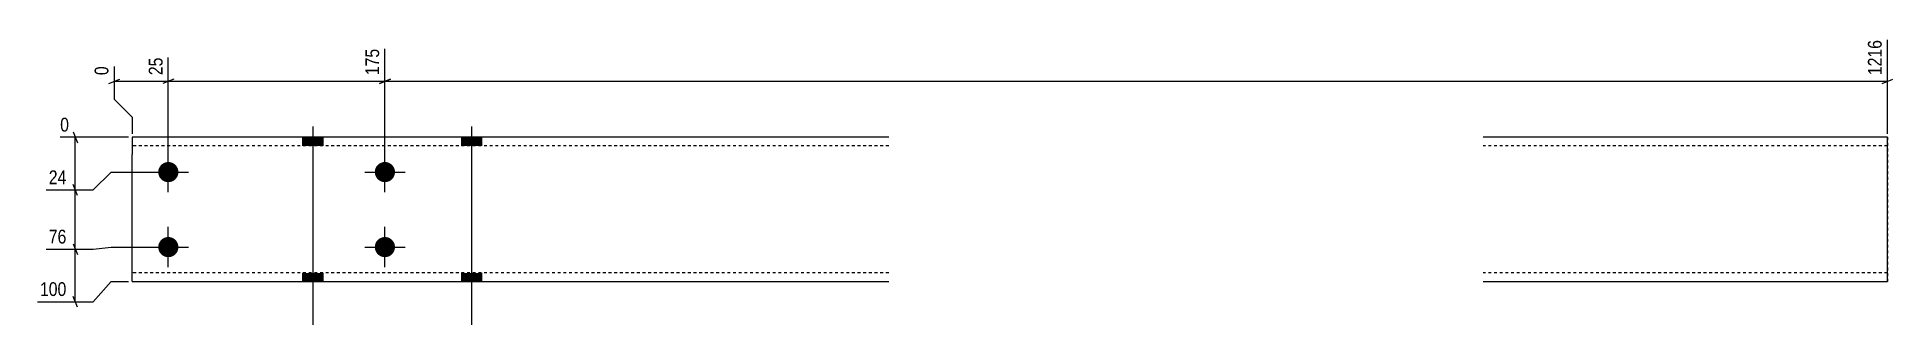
# Model space of a CAD drawing. Header units: millimetres. Extents: x 7 to 8460, y -5 to 269.
# Drawn here: x 7 to 1293, y -5 to 195 of the extents above.
import ezdxf

# ---------------------------------------------------------------- set-up
doc = ezdxf.new("R2010")
doc.units = ezdxf.units.MM
doc.linetypes.add('DXK_LINE_DOT2', pattern=[3.9198, 1.9599, -1.9599])
doc.layers.add('MÅLSÆTNING', color=7, linetype='Continuous')
doc.layers.add('STÅL', color=7, linetype='Continuous')
doc.styles.add('Arial Narrow', font='ARIALN.TTF', dxfattribs={"height": 0.2})

msp = doc.modelspace()

# ---------------------------------------------------------------- hatches: boundary and pattern name
at = {"layer": 'STÅL', "linetype": 'Continuous'}
for points in [[(205.2, 125.3), (191.2, 125.3), (191.2, 119.3), (205.2, 119.3)], [(315.2, 125.3), (301.2, 125.3), (301.2, 119.3), (315.2, 119.3)], [(98.2, 108.2, -1), (98.2, 94.2, -1)], [(248.2, 108.2, -1), (248.2, 94.2, -1)], [(98.2, 56.2, -1), (98.2, 42.2, -1)], [(248.2, 56.2, -1), (248.2, 42.2, -1)], [(205.2, 31.3), (191.2, 31.3), (191.2, 25.3), (205.2, 25.3)], [(315.2, 31.3), (301.2, 31.3), (301.2, 25.3), (315.2, 25.3)]]:
    msp.add_hatch(color=3, dxfattribs=at).paths.add_polyline_path(points)

# ---------------------------------------------------------------- linework, layer by layer
at = {"layer": 'MÅLSÆTNING', "color": 7, "linetype": 'Continuous'}
for p, q in [((98.2, 103.8), (98.2, 180.6)), ((98.2, 103.8), (98.2, 180.6)), ((248.2, 103.8), (248.2, 186.7)), ((1288.9, 127.8), (1288.9, 192.8)), ((60.7, 174.5), (60.7, 151.7)), ((57, 162.7), (64.5, 165.7)), ((60.7, 164.2), (98.2, 164.2)), ((102, 165.7), (94.5, 162.7)), ((102, 165.7), (94.5, 162.7)), ((98.2, 164.2), (248.2, 164.2)), ((244.5, 162.7), (252, 165.7)), ((1285.2, 162.7), (1292.7, 165.7)), ((60.7, 151.7), (73.2, 139.2)), ((32.2, 129), (35.2, 121.5)), ((73.2, 139.2), (73.2, 127.8)), ((70.7, 125.3), (23.3, 125.3)), ((33.7, 88.8), (33.7, 125.3)), ((35.2, 85), (32.2, 92.5)), ((35.2, 85), (32.2, 92.5)), ((46.2, 88.8), (58.7, 101.2)), ((46.2, 88.8), (58.7, 101.2)), ((58.7, 101.2), (95.7, 101.2)), ((58.7, 101.2), (95.7, 101.2)), ((13.6, 88.8), (46.2, 88.8)), ((13.6, 88.8), (46.2, 88.8)), ((33.7, 47.7), (33.7, 88.8)), ((32.2, 51.5), (35.2, 44)), ((32.2, 51.5), (35.2, 44)), ((13.6, 47.7), (46.2, 47.7)), ((13.6, 47.7), (46.2, 47.7)), ((33.7, 11.3), (33.7, 47.7)), ((46.2, 47.7), (58.7, 49.2)), ((46.2, 47.7), (58.7, 49.2)), ((58.7, 49.2), (95.7, 49.2)), ((58.7, 49.2), (95.7, 49.2)), ((35.2, 7.5), (32.2, 15)), ((46.2, 11.3), (58.7, 25.3)), ((58.7, 25.3), (70.7, 25.3)), ((7.5, 11.3), (46.2, 11.3))]:
    msp.add_line(p, q, dxfattribs=at)
at = {"layer": 'STÅL', "color": 3, "linetype": 'Continuous'}
for p, q in [((198.2, 132.8), (198.2, -4.7)), ((308.2, 132.8), (308.2, -4.7)), ((191.2, 125.3), (191.2, 119.3)), ((205.2, 125.3), (205.2, 119.3)), ((301.2, 125.3), (301.2, 119.3)), ((315.2, 125.3), (315.2, 119.3)), ((98.2, 87.2), (98.2, 115.2)), ((248.2, 87.2), (248.2, 115.2)), ((84.2, 101.2), (112.2, 101.2)), ((234.2, 101.2), (262.2, 101.2)), ((98.2, 35.2), (98.2, 63.2)), ((248.2, 35.2), (248.2, 63.2)), ((84.2, 49.2), (112.2, 49.2)), ((234.2, 49.2), (262.2, 49.2)), ((191.2, 31.3), (191.2, 25.3)), ((205.2, 31.3), (205.2, 25.3)), ((301.2, 31.3), (301.2, 25.3)), ((315.2, 31.3), (315.2, 25.3))]:
    msp.add_line(p, q, dxfattribs=at)
at = {"layer": 'STÅL', "color": 2, "linetype": 'Continuous'}
for p, q in [((73.2, 125.3), (73.2, 113.3)), ((597.2, 125.3), (73.2, 125.3)), ((1288.9, 125.3), (1008.9, 125.3)), ((1288.9, 25.3), (1288.9, 125.3)), ((73.2, 25.3), (73.2, 113.3)), ((73.2, 25.3), (597.2, 25.3)), ((1008.9, 25.3), (1288.9, 25.3))]:
    msp.add_line(p, q, dxfattribs=at)
at = {"layer": 'STÅL', "color": 7, "linetype": 'DXK_LINE_DOT2'}
for p, q in [((73.2, 125.3), (73.2, 124.3)), ((73.2, 124.3), (73.2, 121.7)), ((597.2, 119.3), (73.2, 119.3)), ((1288.9, 119.3), (1008.9, 119.3)), ((1288.9, 125.3), (1288.9, 35)), ((73.2, 31.7), (73.2, 32.7)), ((73.2, 31.7), (73.2, 31.3)), ((597.2, 31.3), (73.2, 31.3)), ((73.2, 25.3), (73.2, 26.2)), ((1288.9, 31.3), (1008.9, 31.3)), ((1288.9, 35), (1288.9, 25.3))]:
    msp.add_line(p, q, dxfattribs=at)

# ---------------------------------------------------------------- next in the draw order: wipeouts: each hides what was drawn before it
at = {"color": 0, "linetype": 'Continuous'}
for points in [[(96.2, 182.6), (82.2, 182.6), (82.2, 166.4), (96.2, 166.4)], [(246.2, 188.7), (232.2, 188.7), (232.2, 166.4), (246.2, 166.4)], [(58.7, 176.5), (44.7, 176.5), (44.7, 166.4), (58.7, 166.4)], [(31.4, 127.3), (31.4, 141.3), (21.3, 141.3), (21.3, 127.3)], [(29.6, 90.8), (29.6, 104.8), (13.4, 104.8), (13.4, 90.8)], [(29.6, 49.7), (29.6, 63.7), (13.4, 63.7), (13.4, 49.7)], [(29.6, 13.3), (29.6, 27.3), (7.3, 27.3), (7.3, 13.3)]]:
    msp.add_wipeout(points, dxfattribs=at).dxf.layer = 'MÅLSÆTNING'

# ---------------------------------------------------------------- next in the draw order: linework, layer by layer
at = {"layer": 'MÅLSÆTNING', "color": 7, "linetype": 'Continuous'}
for p, q in [((248.2, 103.8), (248.2, 186.7)), ((252, 165.7), (244.5, 162.7)), ((248.2, 164.2), (1288.9, 164.2))]:
    msp.add_line(p, q, dxfattribs=at)

# ---------------------------------------------------------------- next in the draw order: texts
at = {"layer": 'MÅLSÆTNING', "color": 3, "linetype": 'Continuous', "style": 'Arial Narrow'}
for s, p in [('25', (94.2, 168.4)), ('175', (244.2, 168.4)), ('0', (56.7, 168.4))]:
    msp.add_text(s, height=9.54, rotation=90.0002, dxfattribs=at).set_placement(p)
for s, p in [('0', (23.3, 129.3)), ('24', (15.4, 92.8)), ('76', (15.4, 51.7)), ('100', (9.3, 15.3))]:
    msp.add_text(s, height=9.54, dxfattribs=at).set_placement(p)

# ---------------------------------------------------------------- next in the draw order: wipeouts: each hides what was drawn before it
at = {"color": 0, "linetype": 'Continuous'}
msp.add_wipeout([(1286.9, 194.8), (1272.9, 194.8), (1272.9, 166.4), (1286.9, 166.4)], dxfattribs=at).dxf.layer = 'MÅLSÆTNING'

# ---------------------------------------------------------------- next in the draw order: texts
at = {"layer": 'MÅLSÆTNING', "color": 3, "linetype": 'Continuous', "style": 'Arial Narrow'}
msp.add_text('1216', height=9.54, rotation=90.0002, dxfattribs=at).set_placement((1284.9, 168.4))

doc.saveas('drawing.dxf')
